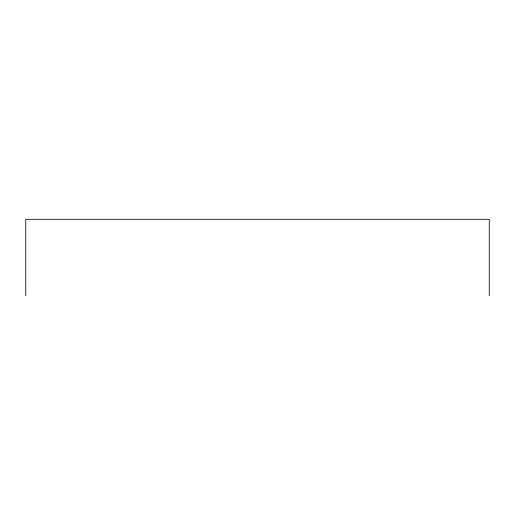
<?xml version="1.0" encoding="UTF-8"?>
<svg xmlns="http://www.w3.org/2000/svg" width="515" height="515" viewBox="0 0 515 515"><rect width="100%" height="100%" fill="white"/><g stroke="black" fill="none" stroke-linecap="round" stroke-linejoin="round"><path stroke-width="0.77" d="M489.25 295.687L489.25 219.313L25.75 219.313L25.75 295.687"/></g></svg>
